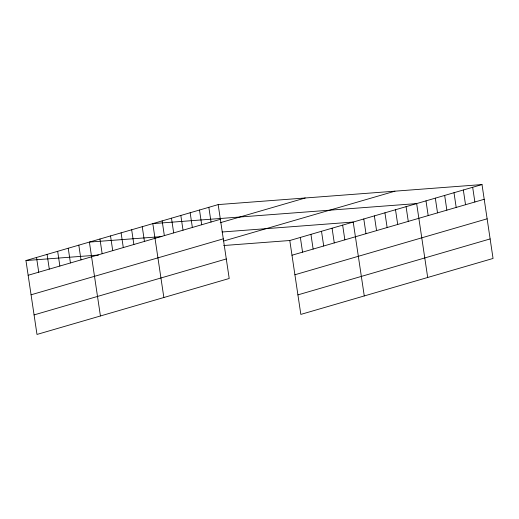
<?xml version="1.0" encoding="UTF-8"?>
<svg xmlns="http://www.w3.org/2000/svg" width="519" height="519" viewBox="0 0 519 519"><rect width="100%" height="100%" fill="white"/><g stroke="black" fill="none" stroke-linecap="round" stroke-linejoin="round"><path stroke-width="0.78" d="M218.168 204.596L229.21 278.489L36.992 334.437L25.95 260.544L218.168 204.596L482.008 184.563L493.05 258.456L300.832 314.404L289.79 240.511L482.008 184.563M28.149 275.265L220.367 219.316M220.244 222.722L305.237 197.986M31.069 294.792L223.287 238.844M223.864 240.965L394.94 191.174M34.072 314.91L226.29 258.962M291.989 255.231L484.208 199.283M294.909 274.759L487.127 218.81M297.912 294.876L490.131 238.928M161.934 236.573L89.385 242.081L100.427 315.974M222.087 232.006L353.218 222.048L364.267 295.94M25.95 260.544L98.506 255.037M223.683 245.526L289.79 240.511M472.673 187.281L474.872 202.001M463.331 189.999L465.537 204.72M453.995 192.711L456.195 207.431M444.66 195.429L446.859 210.15M435.324 198.148L437.523 212.868M425.989 200.866L428.188 215.586M427.695 277.477L416.653 203.584L152.813 223.618L163.855 297.51M406.079 206.659L408.278 221.379M395.51 209.741L397.71 224.455M384.936 212.816L387.135 227.536M374.361 215.891L376.567 230.611M363.793 218.966L365.992 233.686M342.65 225.123L344.85 239.843M332.076 228.198L334.275 242.918M321.501 231.279L323.707 246M310.933 234.354L313.132 249.075M300.358 237.43L302.558 252.15M208.833 207.315L211.032 222.035M199.497 210.033L201.696 224.753M190.162 212.751L192.361 227.471M180.826 215.469L183.025 230.183M171.484 218.181L173.683 232.901M162.149 220.899L164.348 235.62M142.245 226.693L144.444 241.413M131.67 229.774L133.87 244.494M121.096 232.849L123.295 247.569M110.528 235.924L112.727 250.645M99.953 239.006L102.152 253.726M78.81 245.156L81.009 259.876M68.236 248.238L70.435 262.951M57.667 251.313L59.867 266.033M47.093 254.388L49.292 269.108M36.525 257.469L38.724 272.183"/></g></svg>
